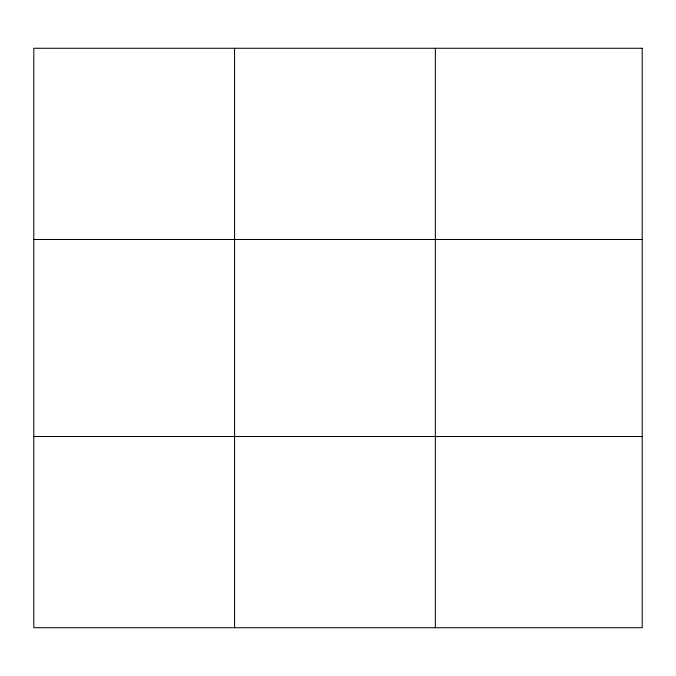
<?xml version="1.0" encoding="UTF-8"?>
<svg xmlns="http://www.w3.org/2000/svg" width="676" height="676" viewBox="0 0 676 676"><rect width="100%" height="100%" fill="white"/><g stroke="black" fill="none" stroke-linecap="round" stroke-linejoin="round"><path stroke-width="1.01" d="M234.572 627.734L234.572 48.266M435.344 627.734L435.344 48.266M33.8 239.49L642.2 239.49M33.8 436.51L642.2 436.51M642.2 48.266L642.2 627.734L33.8 627.734L33.8 48.266L642.2 48.266"/></g></svg>
